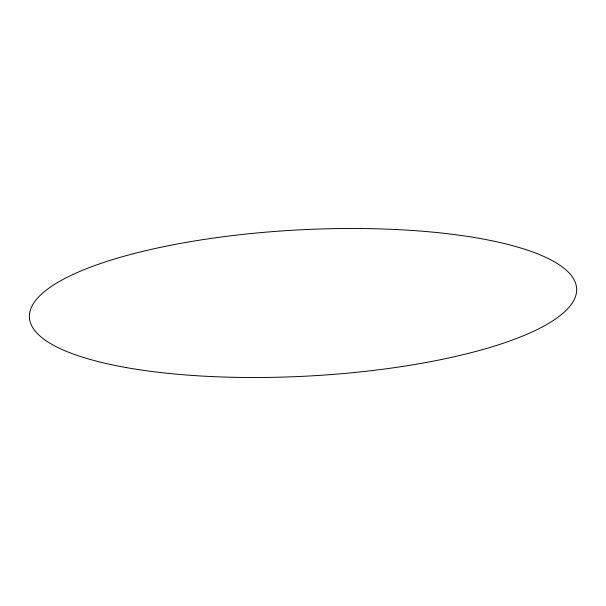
<?xml version="1.0" encoding="UTF-8"?>
<svg xmlns="http://www.w3.org/2000/svg" width="606" height="606" viewBox="0 0 606 606"><rect width="100%" height="100%" fill="white"/><g stroke="black" fill="none" stroke-linecap="round" stroke-linejoin="round"><path stroke-width="0.91" d="M126.359 367.592A274.01 73.228 -3 0 0 572.337 302.879A274.01 73.228 -3 0 0 210.305 238.529A274.01 73.228 -3 0 0 126.359 367.592"/></g></svg>
